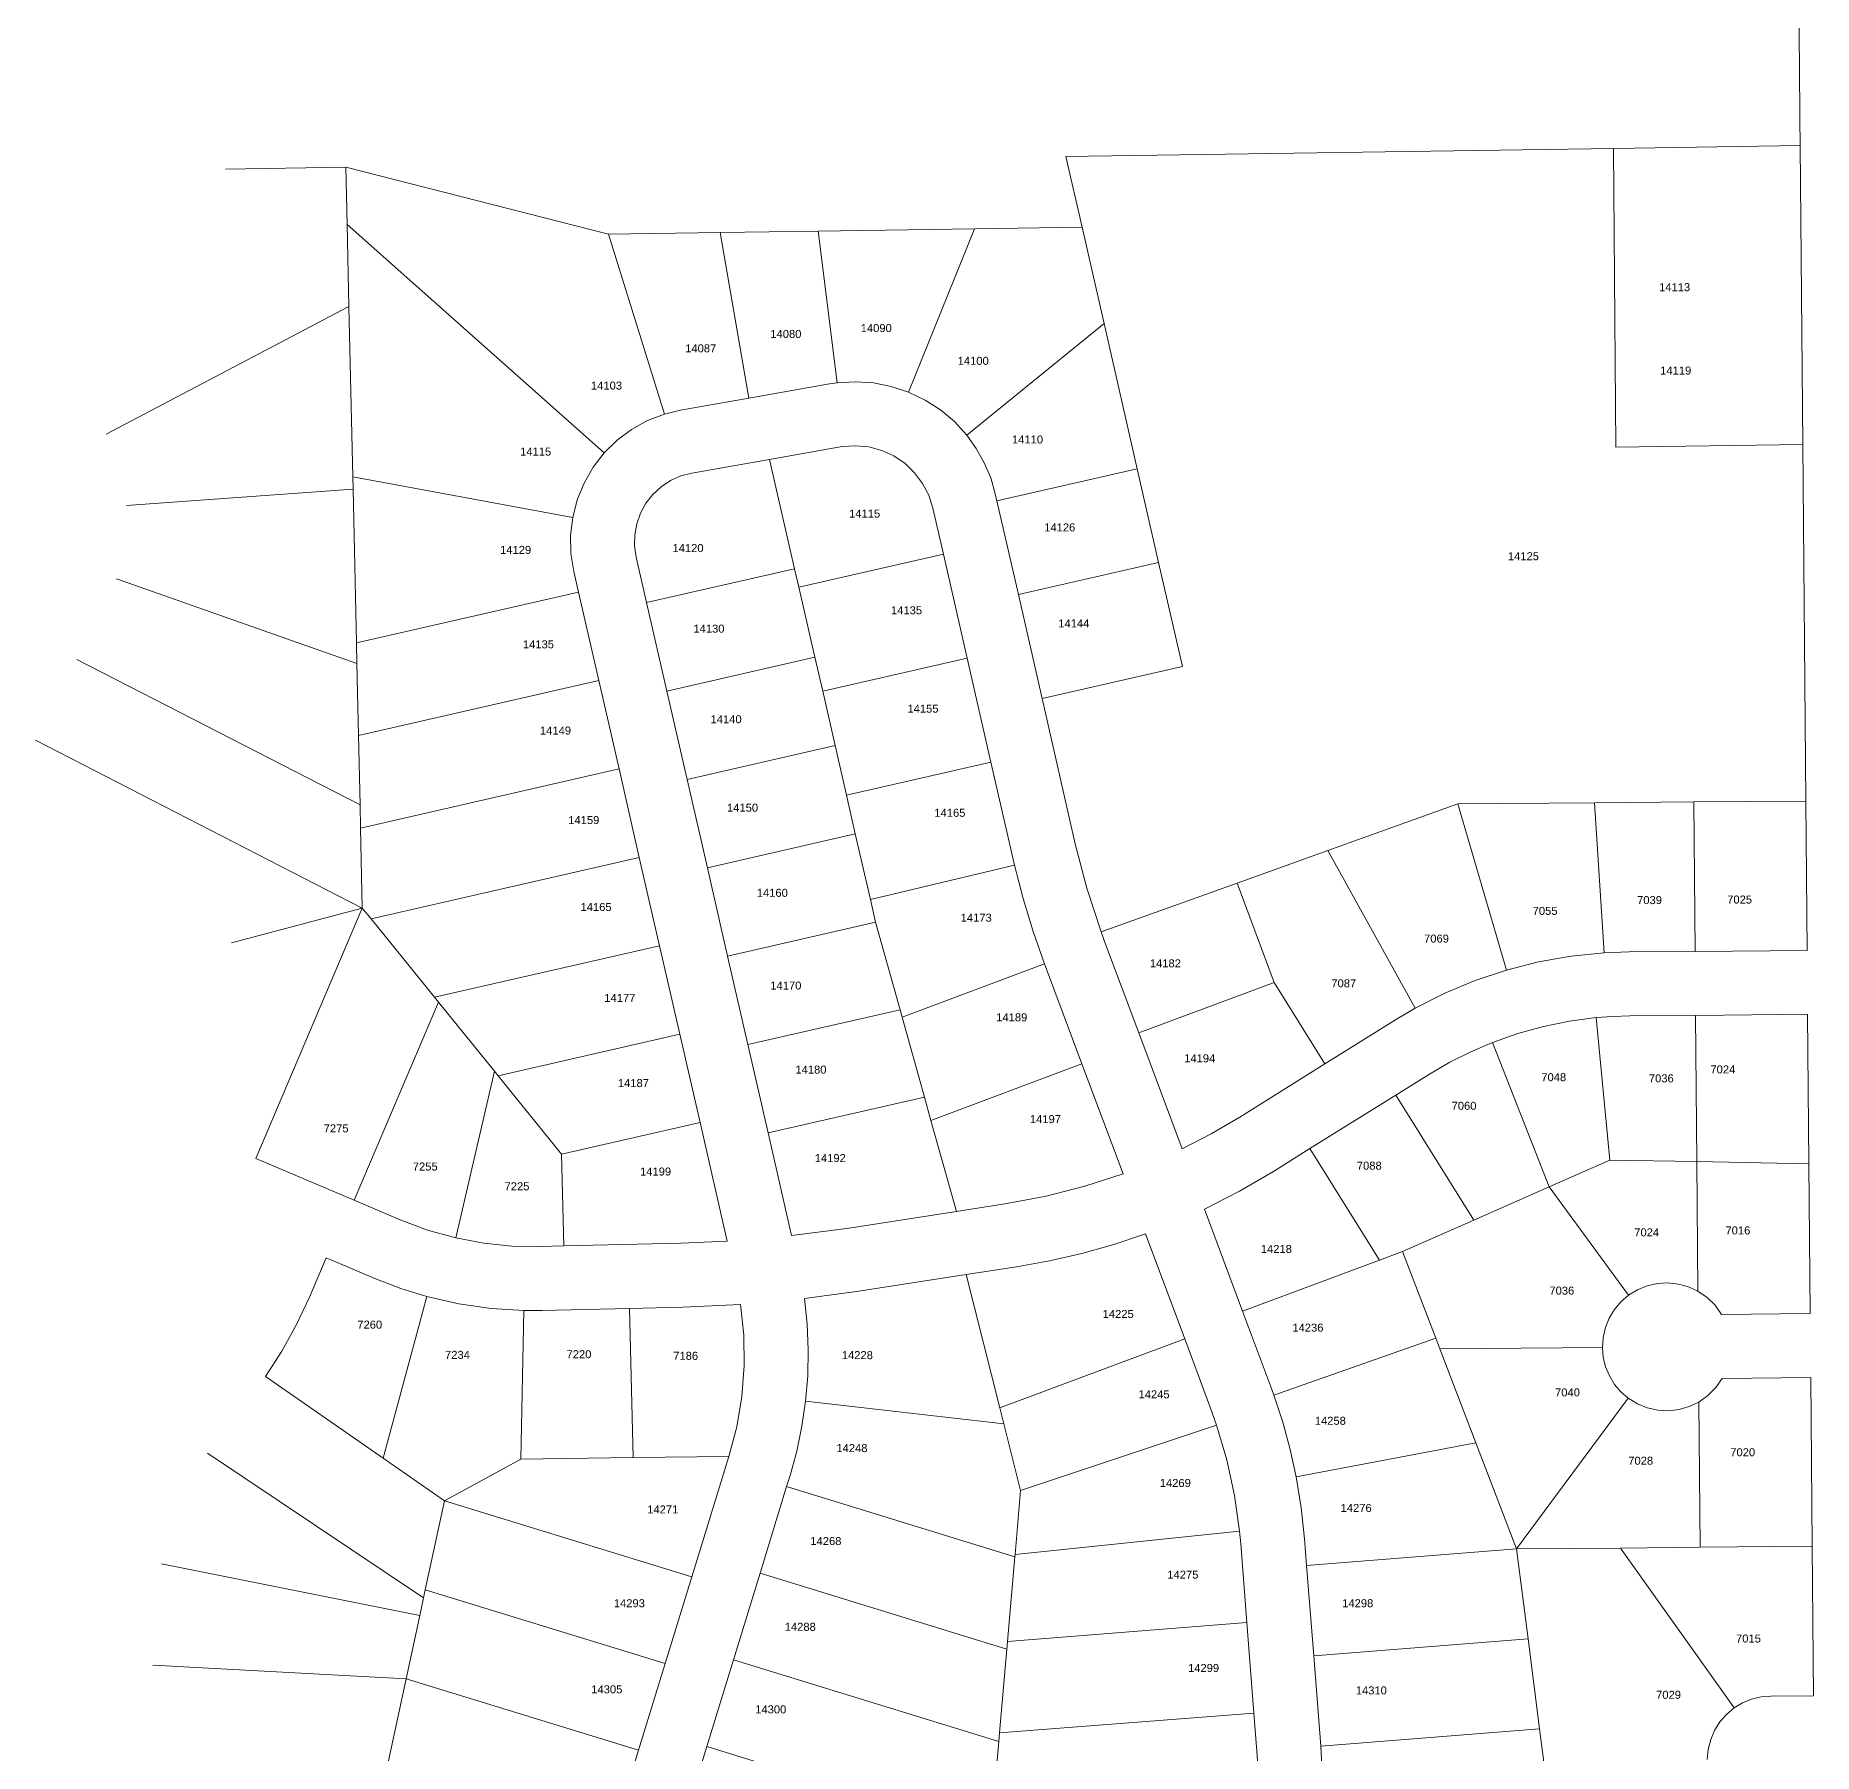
# Model space of a CAD drawing. Header units: feet. Extents: x 865220 to 2843432, y -2240498 to 970288.
# Drawn here: x 2828869 to 2830535, y 964156 to 965766 of the extents above; entities that cross this region are included whole.
import ezdxf
from ezdxf.enums import TextEntityAlignment as Align

# ---------------------------------------------------------------- set-up
doc = ezdxf.new("R2010")
doc.units = ezdxf.units.FT
doc.header["$LTSCALE"] = 0.015
doc.header["$MEASUREMENT"] = 0
doc.layers.add('Dakota County Addresses', color=7, linetype='Continuous')
doc.layers.add('Dakota County Parcels', color=7, linetype='Continuous')
doc.styles.add('Dimensions 100', font='arial.ttf')

# ---------------------------------------------------------------- blocks, each defined once
blk = doc.blocks.new('ACMAP_ANN_TEMPLATE_Dakota County Addresses')
at = {"layer": 'Dakota County Addresses', "style": 'Dimensions 100'}
blk.add_attdef('DakotaCountyAddress', text='', height=50, dxfattribs=at).set_placement((0, 0), align=Align.CENTER)

msp = doc.modelspace()

# ---------------------------------------------------------------- linework, layer by layer
at = {"layer": 'Dakota County Parcels', "lineweight": 5, "ltscale": 100}
for p, q in [((2830522.2, 965688.3), (2830521.7, 965738.3)), ((2830522.4, 965663.3), (2830522.2, 965688.3)), ((2829834.3, 965653), (2830347.4, 965660.7)), ((2829849.4, 965587), (2829834.3, 965653)), ((2830347.4, 965660.7), (2830522.4, 965663.3)), ((2830349.8, 965380.7), (2830347.4, 965660.7)), ((2830524.8, 965383.3), (2830522.4, 965663.3)), ((2829046.7, 965641.3), (2829159.4, 965643)), ((2829160.6, 965589.3), (2829159.4, 965643)), ((2829159.4, 965643), (2829405.5, 965580.4)), ((2829162.3, 965512.5), (2829160.6, 965589.3)), ((2829160.6, 965589.3), (2829401.5, 965375.3)), ((2829602.2, 965583.3), (2829748.6, 965585.5)), ((2829686.8, 965432.3), (2829748.6, 965585.5)), ((2829748.6, 965585.5), (2829849.4, 965587)), ((2829849.4, 965587), (2829870.1, 965496.6)), ((2829405.5, 965580.4), (2829510.1, 965582)), ((2829405.5, 965580.4), (2829457.9, 965411.7)), ((2829510.1, 965582), (2829602.2, 965583.3)), ((2829510.1, 965582), (2829537.2, 965426.7)), ((2829602.2, 965583.3), (2829619.8, 965441.1)), ((2828934.6, 965392.9), (2829162.3, 965512.5)), ((2829165.8, 965353), (2829162.3, 965512.5)), ((2829741.3, 965392.1), (2829870.1, 965496.6)), ((2829870.1, 965496.6), (2829901.2, 965360.4)), ((2829537.2, 965426.7), (2829612.8, 965440)), ((2829619.8, 965441.1), (2829612.8, 965440)), ((2829473.2, 965415.4), (2829537.2, 965426.7)), ((2829473.2, 965415.4), (2829457.9, 965411.7)), ((2829483.6, 965356.3), (2829556.5, 965369.2)), ((2829556.5, 965369.2), (2829624.7, 965381.2)), ((2829556.5, 965369.2), (2829580, 965266.8)), ((2830349.8, 965380.7), (2830524.8, 965383.3)), ((2830527.7, 965049.1), (2830524.8, 965383.3)), ((2829166.1, 965341.5), (2829165.8, 965353)), ((2829165.8, 965353), (2829372, 965314.9)), ((2829769.6, 965330.3), (2829901.2, 965360.4)), ((2829901.2, 965360.4), (2829921.2, 965272.6)), ((2828953.7, 965326.1), (2829166.1, 965341.5)), ((2829169.3, 965197.2), (2829166.1, 965341.5)), ((2829768, 965337.1), (2829769.6, 965330.3)), ((2829709.6, 965323.7), (2829719.5, 965280.4)), ((2829769.6, 965330.3), (2829789.7, 965242.5)), ((2829431.5, 965277.7), (2829441.3, 965235.1)), ((2829583.9, 965249.4), (2829719.5, 965280.4)), ((2829719.5, 965280.4), (2829741.7, 965182.9)), ((2829789.7, 965242.5), (2829921.2, 965272.6)), ((2829921.2, 965272.6), (2829943.5, 965175.2)), ((2828944.5, 965257.2), (2829169.7, 965177.9)), ((2829373, 965264.3), (2829377.5, 965244.8)), ((2829441.3, 965235.1), (2829580, 965266.8)), ((2829580, 965266.8), (2829583.9, 965249.4)), ((2829169.3, 965197.2), (2829377.5, 965244.8)), ((2829377.5, 965244.8), (2829396.5, 965162)), ((2829583.9, 965249.4), (2829598.9, 965184)), ((2829789.7, 965242.5), (2829811.9, 965145.1)), ((2829441.3, 965235.1), (2829460.3, 965152.2)), ((2829169.7, 965177.9), (2829169.3, 965197.2)), ((2828907.4, 965181.6), (2829172.7, 965045.4)), ((2829171.2, 965110.4), (2829169.7, 965177.9)), ((2829460.3, 965152.2), (2829598.9, 965184)), ((2829598.9, 965184), (2829606.3, 965151.9)), ((2829606.3, 965151.9), (2829741.7, 965182.9)), ((2829741.7, 965182.9), (2829764, 965085.4)), ((2829943.5, 965175.2), (2829811.9, 965145.1)), ((2829171.2, 965110.4), (2829396.5, 965162)), ((2829396.5, 965162), (2829415.5, 965079.1)), ((2829460.3, 965152.2), (2829479.2, 965069.4)), ((2829606.3, 965151.9), (2829617.9, 965101.1)), ((2829811.9, 965145.1), (2829843, 965009.1)), ((2828868.6, 965106), (2829174.8, 964948.7)), ((2829172.7, 965045.4), (2829171.2, 965110.4)), ((2829479.2, 965069.4), (2829617.9, 965101.1)), ((2829617.9, 965101.1), (2829628.6, 965054.5)), ((2829173.2, 965023.7), (2829415.5, 965079.1)), ((2829415.5, 965079.1), (2829434.4, 964996.3)), ((2829479.2, 965069.4), (2829498.2, 964986.5)), ((2829628.6, 965054.5), (2829764, 965085.4)), ((2829764, 965085.4), (2829784.5, 964995.8)), ((2829628.6, 965054.5), (2829636.9, 965018.3)), ((2829173.2, 965023.7), (2829172.7, 965045.4)), ((2830079.7, 965002.6), (2830201.6, 965046.3)), ((2830201.6, 965046.3), (2830329.6, 965047.4)), ((2830201.6, 965046.3), (2830247.3, 964890.7)), ((2830329.6, 965047.4), (2830422.7, 965048.2)), ((2830329.6, 965047.4), (2830338.7, 964906.9)), ((2830422.7, 965048.2), (2830527.7, 965049.1)), ((2830423.9, 964908.2), (2830422.7, 965048.2)), ((2830528.9, 964909.1), (2830527.7, 965049.1)), ((2829174.8, 964948.7), (2829173.2, 965023.7)), ((2829498.2, 964986.5), (2829636.9, 965018.3)), ((2829636.9, 965018.3), (2829651, 964956.8)), ((2829994.7, 964972.1), (2830079.7, 965002.6)), ((2830079.7, 965002.6), (2830161.7, 964854.9)), ((2829183, 964938.7), (2829434.4, 964996.3)), ((2829434.4, 964996.3), (2829453.4, 964913.4)), ((2829498.2, 964986.5), (2829517.2, 964903.7)), ((2829651, 964956.8), (2829786.1, 964988.9)), ((2829784.5, 964995.8), (2829786.1, 964988.9)), ((2829867.2, 964926.4), (2829994.7, 964972.1)), ((2829994.7, 964972.1), (2830029.4, 964879.1)), ((2829651, 964956.8), (2829655.8, 964935.5)), ((2829052.3, 964916.1), (2829174.8, 964948.7)), ((2829075.1, 964714.1), (2829174.8, 964948.7)), ((2829174.8, 964948.7), (2829183, 964938.7)), ((2829183, 964938.7), (2829242.5, 964865.2)), ((2829517.2, 964903.7), (2829655.8, 964935.5)), ((2829655.8, 964935.5), (2829678.8, 964853.5)), ((2829867.2, 964926.4), (2829870.5, 964917.4)), ((2829242.5, 964865.2), (2829453.4, 964913.4)), ((2829453.4, 964913.4), (2829472.4, 964830.6)), ((2829517.2, 964903.7), (2829536.2, 964820.9)), ((2829870.5, 964917.4), (2829902.5, 964831.7)), ((2830362.1, 964907.7), (2830338.7, 964906.9)), ((2830362.1, 964907.7), (2830423.9, 964908.2)), ((2830423.9, 964908.2), (2830528.9, 964909.1)), ((2829680.7, 964846.5), (2829814.3, 964896.4)), ((2829814.3, 964896.4), (2829849.3, 964802.7)), ((2829902.5, 964831.7), (2830029.4, 964879.1)), ((2830029.4, 964879.1), (2830077, 964802.7)), ((2829167.1, 964675), (2829246.1, 964860.7)), ((2829242.5, 964865.2), (2829246.1, 964860.7)), ((2829246.1, 964860.7), (2829298.7, 964795.8)), ((2829536.2, 964820.9), (2829678.8, 964853.5)), ((2829678.8, 964853.5), (2829680.7, 964846.5)), ((2830161.7, 964854.9), (2830143.2, 964844)), ((2829680.7, 964846.5), (2829701.7, 964771.6)), ((2830077, 964802.7), (2830143.2, 964844)), ((2830331.3, 964846.1), (2830344.1, 964712.6)), ((2830362.7, 964847.7), (2830424.4, 964848.2)), ((2830424.4, 964848.2), (2830529.4, 964849.2)), ((2830425.6, 964711.1), (2830424.4, 964848.2)), ((2830530.6, 964709.2), (2830529.4, 964849.2)), ((2829302, 964791.6), (2829472.4, 964830.6)), ((2829472.4, 964830.6), (2829491.4, 964747.7)), ((2829536.2, 964820.9), (2829555.1, 964738)), ((2829902.5, 964831.7), (2829943.1, 964723.1)), ((2830234, 964822.8), (2830287.1, 964687.5)), ((2829707.8, 964749.8), (2829849.3, 964802.7)), ((2829849.3, 964802.7), (2829887.8, 964699.7)), ((2829997.2, 964752.9), (2830077, 964802.7)), ((2829262.4, 964639.7), (2829298.7, 964795.8)), ((2829298.7, 964795.8), (2829302, 964791.6)), ((2829302, 964791.6), (2829361.6, 964718)), ((2830143.6, 964773.5), (2830175, 964793.1)), ((2829555.1, 964738), (2829701.7, 964771.6)), ((2829701.7, 964771.6), (2829707.8, 964749.8)), ((2830063, 964723.3), (2830143.6, 964773.5)), ((2830143.6, 964773.5), (2830216.6, 964656.4)), ((2829361.6, 964718), (2829491.4, 964747.7)), ((2829491.4, 964747.7), (2829516.8, 964636.6)), ((2829555.1, 964738), (2829577.2, 964641.8)), ((2829707.8, 964749.8), (2829731.6, 964664.5)), ((2830028.9, 964702), (2830063, 964723.3)), ((2830063, 964723.3), (2830128.1, 964618.9)), ((2829075.1, 964714.1), (2829167.1, 964675)), ((2829363.7, 964632.1), (2829361.6, 964718)), ((2830344.1, 964712.6), (2830287.1, 964687.5)), ((2830344.1, 964712.6), (2830425.6, 964711.1)), ((2830426.6, 964589.7), (2830425.6, 964711.1)), ((2830425.6, 964711.1), (2830530.6, 964709.2)), ((2830531.8, 964568.7), (2830530.6, 964709.2)), ((2830216.6, 964656.4), (2830287.1, 964687.5)), ((2830287.1, 964687.5), (2830361.6, 964585.9)), ((2829167.1, 964675), (2829210.2, 964656.7)), ((2829731.6, 964664.5), (2829778.9, 964671.9)), ((2829628.9, 964648.6), (2829731.6, 964664.5)), ((2829964.2, 964666.6), (2829999.9, 964571)), ((2830149.8, 964627), (2830216.6, 964656.4)), ((2829473.7, 964634.8), (2829516.8, 964636.6)), ((2829577.2, 964641.8), (2829628.9, 964648.6)), ((2829908.8, 964643.5), (2829945.6, 964545)), ((2829125.2, 964584.1), (2829140.9, 964620.9)), ((2829140.9, 964620.9), (2829186.7, 964601.5)), ((2829341.7, 964631.6), (2829363.7, 964632.1)), ((2829363.7, 964632.1), (2829473.7, 964634.8)), ((2830128.1, 964618.9), (2830149.8, 964627)), ((2830149.8, 964627), (2830181, 964545.8)), ((2829638, 964589.4), (2829740.8, 964605.3)), ((2829740.8, 964605.3), (2829788.1, 964612.6)), ((2829740.8, 964605.3), (2829772.3, 964480.4)), ((2829999.9, 964571), (2830128.1, 964618.9)), ((2829589.2, 964582.8), (2829638, 964589.4)), ((2829194.3, 964433.2), (2829235.4, 964584.6)), ((2829323.3, 964432.4), (2829326.2, 964571.5)), ((2829326.2, 964571.5), (2829343.2, 964571.6)), ((2829343.2, 964571.6), (2829425.2, 964573.6)), ((2829425.2, 964573.6), (2829475.2, 964574.8)), ((2829428.6, 964433.7), (2829425.2, 964573.6)), ((2829475.2, 964574.8), (2829529.3, 964577.3)), ((2829999.9, 964571), (2830026.1, 964501)), ((2830448.8, 964567.9), (2830531.8, 964568.7)), ((2829772.3, 964480.4), (2829945.6, 964545)), ((2829945.6, 964545), (2829969.9, 964480)), ((2830029.3, 964492.2), (2830181, 964545.8)), ((2830181, 964545.8), (2830184.8, 964535.7)), ((2830184.8, 964535.7), (2830337.1, 964537)), ((2830184.8, 964535.7), (2830218.5, 964447.7)), ((2829084, 964509.7), (2829194.3, 964433.2)), ((2830449.3, 964508), (2830532.3, 964508.7)), ((2830533.7, 964350.6), (2830532.3, 964508.7)), ((2829590.3, 964486.5), (2829776.1, 964465.3)), ((2830029.3, 964492.2), (2830026.1, 964501)), ((2830256.7, 964348.2), (2830361.4, 964489.3)), ((2830428.7, 964349.7), (2830427.5, 964485.8)), ((2829772.3, 964480.4), (2829776.1, 964465.3)), ((2829975.5, 964464), (2829969.9, 964480)), ((2829776.1, 964465.3), (2829791.8, 964402.8)), ((2829791.8, 964402.8), (2829975.5, 964464)), ((2829029.6, 964438), (2829232.2, 964302.2)), ((2830050.1, 964415.6), (2830218.5, 964447.7)), ((2830218.5, 964447.7), (2830256.7, 964348.2)), ((2829194.3, 964433.2), (2829251.7, 964393.3)), ((2829251.7, 964393.3), (2829323.3, 964432.4)), ((2829323.3, 964432.4), (2829428.6, 964433.7)), ((2829428.6, 964433.7), (2829518.4, 964434.8)), ((2829483.7, 964321.9), (2829518.4, 964434.8)), ((2829547.6, 964325.4), (2829572.5, 964406.6)), ((2829572.5, 964406.6), (2829575.8, 964417.1)), ((2829572.5, 964406.6), (2829786.4, 964340.8)), ((2829786.6, 964342.8), (2829791.8, 964402.8)), ((2829233.8, 964309.9), (2829251.7, 964393.3)), ((2829251.7, 964393.3), (2829483.7, 964321.9)), ((2829786.6, 964342.8), (2829997, 964364.8)), ((2829998.1, 964352.8), (2829997, 964364.8)), ((2829998.1, 964352.8), (2830003.9, 964279.1)), ((2830057.9, 964357.5), (2830059.8, 964332.6)), ((2829779.5, 964261.5), (2829786.4, 964340.8)), ((2829786.4, 964340.8), (2829786.6, 964342.8)), ((2830059.8, 964332.6), (2830256.7, 964348.2)), ((2830256.7, 964348.2), (2830354.1, 964349)), ((2830256.7, 964348.2), (2830267.4, 964263.8)), ((2830354.1, 964349), (2830428.7, 964349.7)), ((2830354.1, 964349), (2830460.7, 964199.1)), ((2830428.7, 964349.7), (2830533.7, 964350.6)), ((2830534.9, 964210.6), (2830533.7, 964350.6)), ((2828986.5, 964334.2), (2829228.6, 964285.8)), ((2829458.7, 964240.7), (2829483.7, 964321.9)), ((2829522.6, 964244.1), (2829547.6, 964325.4)), ((2829547.6, 964325.4), (2829778.9, 964254.2)), ((2830059.8, 964332.6), (2830066.5, 964247.9)), ((2829232.2, 964302.2), (2829233.8, 964309.9)), ((2829233.8, 964309.9), (2829458.7, 964240.7)), ((2829215.9, 964226.5), (2829228.6, 964285.8)), ((2829228.6, 964285.8), (2829232.2, 964302.2)), ((2829779.5, 964261.5), (2830003.9, 964279.1)), ((2830003.9, 964279.1), (2830010.5, 964194.3)), ((2829772, 964175.7), (2829778.9, 964254.2)), ((2829778.9, 964254.2), (2829779.5, 964261.5)), ((2830066.5, 964247.9), (2830267.4, 964263.8)), ((2830267.4, 964263.8), (2830278.2, 964179.4)), ((2828978.4, 964239.2), (2829215.9, 964226.5)), ((2829433.7, 964159.5), (2829458.7, 964240.7)), ((2829497.6, 964162.9), (2829522.6, 964244.1)), ((2829522.6, 964244.1), (2829771.3, 964167.6)), ((2830066.5, 964247.9), (2830073.1, 964163.2)), ((2829197.9, 964142.3), (2829215.9, 964226.5)), ((2829215.9, 964226.5), (2829433.7, 964159.5)), ((2830494.9, 964210.2), (2830534.9, 964210.6)), ((2829772, 964175.7), (2830010.5, 964194.3)), ((2830010.5, 964194.3), (2830013.3, 964158.5)), ((2829771.3, 964167.6), (2829772, 964175.7)), ((2830073.1, 964163.2), (2830278.2, 964179.4)), ((2830278.2, 964179.4), (2830282.1, 964148.4)), ((2829408.5, 964077.5), (2829433.7, 964159.5)), ((2829472.6, 964081.7), (2829497.6, 964162.9)), ((2829497.6, 964162.9), (2829760.8, 964081.9)), ((2829765.7, 964102.8), (2829771.3, 964167.6))]:
    msp.add_line(p, q, dxfattribs=at)
for points in [[(2830521.2, 965798.1), (2830521.3, 965788.3), (2830521.7, 965738.3)], [(2829686.8, 965432.3), (2829670.6, 965437.7), (2829653.9, 965441), (2829636.8, 965442.1), (2829619.8, 965441.1)], [(2829741.3, 965392.1), (2829729.7, 965404.7), (2829716.6, 965415.7), (2829702.3, 965424.9), (2829686.8, 965432.3)], [(2829457.9, 965411.7), (2829442.1, 965405.6), (2829427.2, 965397.3), (2829413.6, 965387.2), (2829401.5, 965375.3)], [(2829768, 965337.1), (2829763.8, 965351.9), (2829757.8, 965366.1), (2829750.3, 965379.6), (2829741.3, 965392.1)], [(2829401.5, 965375.3), (2829391.1, 965361.9), (2829382.6, 965347.1), (2829376.2, 965331.4), (2829372, 965314.9)], [(2829709.6, 965323.7), (2829705.8, 965335.6), (2829700, 965346.8), (2829692.5, 965356.8), (2829683.5, 965365.4), (2829673.1, 965372.5), (2829661.8, 965377.7), (2829649.7, 965380.9), (2829637.2, 965382.1), (2829624.7, 965381.2)], [(2829483.6, 965356.3), (2829473.5, 965353.7), (2829463.8, 965349.4), (2829455, 965343.6), (2829447.2, 965336.5), (2829440.7, 965328.2), (2829435.6, 965319), (2829432.1, 965309), (2829430.2, 965298.7), (2829430, 965288.1), (2829431.5, 965277.7)], [(2829372, 965314.9), (2829370, 965298.1), (2829370.4, 965281.1), (2829373, 965264.3)], [(2829843, 965009.1), (2829853.9, 964967.4), (2829867.2, 964926.4)], [(2829786.1, 964988.9), (2829794.3, 964957.7), (2829803.7, 964926.8), (2829814.3, 964896.4)], [(2830338.7, 964906.9), (2830307.8, 964903.7), (2830277.3, 964898.3), (2830247.3, 964890.7)], [(2830247.3, 964890.7), (2830217.9, 964880.9), (2830189.3, 964868.9), (2830161.7, 964854.9)], [(2830331.3, 964846.1), (2830306.4, 964842.8), (2830281.8, 964837.8), (2830257.7, 964831.1), (2830234, 964822.8)], [(2830362.7, 964847.7), (2830346.9, 964847.2), (2830331.3, 964846.1)], [(2830234, 964822.8), (2830213.7, 964814.1), (2830194, 964804.2), (2830175, 964793.1)], [(2829943.1, 964723.1), (2829970.5, 964737.3), (2829997.2, 964752.9)], [(2829778.9, 964671.9), (2829815.8, 964678.8), (2829852.1, 964688.1), (2829887.8, 964699.7)], [(2829964.2, 964666.6), (2829997.1, 964683.4), (2830028.9, 964702)], [(2829210.2, 964656.7), (2829236, 964647), (2829262.4, 964639.7)], [(2829262.4, 964639.7), (2829288.6, 964634.7), (2829315.1, 964632), (2829341.7, 964631.6)], [(2829788.1, 964612.6), (2829818.8, 964618.1), (2829849.2, 964625.1), (2829879.2, 964633.6), (2829908.8, 964643.5)], [(2829186.7, 964601.5), (2829210.8, 964592.2), (2829235.4, 964584.6)], [(2830361.6, 964585.9), (2830354.5, 964579.7), (2830348.4, 964572.5), (2830343.5, 964564.4), (2830339.9, 964555.6), (2830337.8, 964546.4), (2830337.1, 964537)], [(2830426.6, 964589.7), (2830417.7, 964593.8), (2830408.3, 964596.4), (2830398.5, 964597.5), (2830388.7, 964596.9), (2830379.1, 964594.7), (2830370, 964591), (2830361.6, 964585.9)], [(2830448.8, 964567.9), (2830442.7, 964576.5), (2830435.3, 964583.8), (2830426.6, 964589.7)], [(2829084, 964509.7), (2829099.5, 964533.5), (2829113.2, 964558.4), (2829125.2, 964584.1)], [(2829235.4, 964584.6), (2829265.3, 964577.8), (2829295.6, 964573.4), (2829326.2, 964571.5)], [(2829518.4, 964434.8), (2829525.7, 964462.7), (2829530.4, 964491.1), (2829532.6, 964519.8), (2829532.3, 964548.6), (2829529.3, 964577.3)], [(2829590.3, 964486.5), (2829592.3, 964510.5), (2829592.7, 964534.7), (2829591.7, 964558.8), (2829589.2, 964582.8)], [(2830337.1, 964537), (2830337.9, 964527.8), (2830340.1, 964518.8), (2830343.6, 964510.3), (2830348.4, 964502.4), (2830354.4, 964495.4), (2830361.4, 964489.3)], [(2830427.5, 964485.8), (2830436, 964491.9), (2830443.4, 964499.3), (2830449.3, 964508)], [(2829575.8, 964417.1), (2829582, 964439.9), (2829586.9, 964463.1), (2829590.3, 964486.5)], [(2830050.1, 964415.6), (2830044.4, 964441.4), (2830037.5, 964467), (2830029.3, 964492.2)], [(2830361.4, 964489.3), (2830369.9, 964484), (2830379.2, 964480.3), (2830388.9, 964478.1), (2830398.9, 964477.5), (2830408.9, 964478.7), (2830418.5, 964481.5), (2830427.5, 964485.8)], [(2829997, 964364.8), (2829992.2, 964398.3), (2829985.1, 964431.5), (2829975.5, 964464)], [(2830057.9, 964357.5), (2830054.8, 964386.7), (2830050.1, 964415.6)], [(2830494.9, 964210.2), (2830485.8, 964209.5), (2830476.9, 964207.3), (2830468.5, 964203.8), (2830460.7, 964199.1)], [(2830460.7, 964199.1), (2830453.4, 964193.1), (2830447.3, 964186), (2830442.3, 964178), (2830438.6, 964169.4), (2830436.3, 964160.2), (2830435.4, 964150.9)], [(2830015.6, 964104.2), (2830015, 964131.4), (2830013.3, 964158.5)], [(2830075.4, 964081.2), (2830075.3, 964122.2), (2830073.1, 964163.2)]]:
    msp.add_lwpolyline(points, dxfattribs=at)

# ---------------------------------------------------------------- block references
at = {"layer": 'Dakota County Addresses', "lineweight": 5, "ltscale": 100, "xscale": 0.15, "yscale": 0.15, "zscale": 0.15}
for p, values in [((2830404.8, 965526.9), {'DakotaCountyAddress': '14113'}), ((2829571.8, 965483.1), {'DakotaCountyAddress': '14080'}), ((2829656.5, 965488.6), {'DakotaCountyAddress': '14090'}), ((2829492, 965469.6), {'DakotaCountyAddress': '14087'}), ((2829747.4, 965457.9), {'DakotaCountyAddress': '14100'}), ((2830405.8, 965448.8), {'DakotaCountyAddress': '14119'}), ((2829403.7, 965434.7), {'DakotaCountyAddress': '14103'}), ((2829798.3, 965384.2), {'DakotaCountyAddress': '14110'}), ((2829337.3, 965372.8), {'DakotaCountyAddress': '14115'}), ((2829645.6, 965314.7), {'DakotaCountyAddress': '14115'}), ((2829828.5, 965301.8), {'DakotaCountyAddress': '14126'}), ((2829318.5, 965280.7), {'DakotaCountyAddress': '14129'}), ((2829480.1, 965282.4), {'DakotaCountyAddress': '14120'}), ((2830263.1, 965274.8), {'DakotaCountyAddress': '14125'}), ((2829684.9, 965224.1), {'DakotaCountyAddress': '14135'}), ((2829841.7, 965211.8), {'DakotaCountyAddress': '14144'}), ((2829499.7, 965206.9), {'DakotaCountyAddress': '14130'}), ((2829339.9, 965192.2), {'DakotaCountyAddress': '14135'}), ((2829700.3, 965131.9), {'DakotaCountyAddress': '14155'}), ((2829355.9, 965111.4), {'DakotaCountyAddress': '14149'}), ((2829515.8, 965122), {'DakotaCountyAddress': '14140'}), ((2829531.2, 965039.1), {'DakotaCountyAddress': '14150'}), ((2829725.5, 965034.3), {'DakotaCountyAddress': '14165'}), ((2829382.4, 965027.5), {'DakotaCountyAddress': '14159'}), ((2829393.9, 964946), {'DakotaCountyAddress': '14165'}), ((2829559.1, 964959.3), {'DakotaCountyAddress': '14160'}), ((2830381.3, 964952.5), {'DakotaCountyAddress': '7039'}), ((2830465.7, 964953), {'DakotaCountyAddress': '7025'}), ((2829750.2, 964936), {'DakotaCountyAddress': '14173'}), ((2830283.4, 964942.4), {'DakotaCountyAddress': '7055'}), ((2830181.6, 964916.4), {'DakotaCountyAddress': '7069'}), ((2829927.5, 964893.2), {'DakotaCountyAddress': '14182'}), ((2829571.8, 964872.4), {'DakotaCountyAddress': '14170'}), ((2830094.7, 964874.5), {'DakotaCountyAddress': '7087'}), ((2829416.2, 964860.8), {'DakotaCountyAddress': '14177'}), ((2829783.5, 964842.6), {'DakotaCountyAddress': '14189'}), ((2829959.7, 964804.2), {'DakotaCountyAddress': '14194'}), ((2829428.9, 964781), {'DakotaCountyAddress': '14187'}), ((2829595.3, 964793.6), {'DakotaCountyAddress': '14180'}), ((2830291.5, 964786.5), {'DakotaCountyAddress': '7048'}), ((2830392.3, 964785.4), {'DakotaCountyAddress': '7036'}), ((2830450, 964793.8), {'DakotaCountyAddress': '7024'}), ((2829815.1, 964747.2), {'DakotaCountyAddress': '14197'}), ((2830207.4, 964759.7), {'DakotaCountyAddress': '7060'}), ((2829150.3, 964738.6), {'DakotaCountyAddress': '7275'}), ((2829233.8, 964702.8), {'DakotaCountyAddress': '7255'}), ((2829449.7, 964698.1), {'DakotaCountyAddress': '14199'}), ((2829613.4, 964710.7), {'DakotaCountyAddress': '14192'}), ((2830118.6, 964703.6), {'DakotaCountyAddress': '7088'}), ((2829319.8, 964684.3), {'DakotaCountyAddress': '7225'}), ((2830378.6, 964641.1), {'DakotaCountyAddress': '7024'}), ((2830464.1, 964642.9), {'DakotaCountyAddress': '7016'}), ((2830031.5, 964625.5), {'DakotaCountyAddress': '14218'}), ((2830299.1, 964586.5), {'DakotaCountyAddress': '7036'}), ((2829883.3, 964564.6), {'DakotaCountyAddress': '14225'}), ((2829181.8, 964554.6), {'DakotaCountyAddress': '7260'}), ((2830061.1, 964551.8), {'DakotaCountyAddress': '14236'}), ((2829264, 964526.3), {'DakotaCountyAddress': '7234'}), ((2829377.9, 964526.9), {'DakotaCountyAddress': '7220'}), ((2829477.9, 964525.4), {'DakotaCountyAddress': '7186'}), ((2829638.8, 964526), {'DakotaCountyAddress': '14228'}), ((2829916.9, 964489.3), {'DakotaCountyAddress': '14245'}), ((2830304.4, 964491.1), {'DakotaCountyAddress': '7040'}), ((2830082.1, 964464.5), {'DakotaCountyAddress': '14258'}), ((2829633.7, 964438.9), {'DakotaCountyAddress': '14248'}), ((2830468.6, 964435), {'DakotaCountyAddress': '7020'}), ((2830373, 964427.1), {'DakotaCountyAddress': '7028'}), ((2829936.8, 964406.2), {'DakotaCountyAddress': '14269'}), ((2829456.4, 964381.4), {'DakotaCountyAddress': '14271'}), ((2830106.3, 964382.8), {'DakotaCountyAddress': '14276'}), ((2829609.3, 964351.8), {'DakotaCountyAddress': '14268'}), ((2829943.9, 964320.3), {'DakotaCountyAddress': '14275'}), ((2829425.1, 964293.5), {'DakotaCountyAddress': '14293'}), ((2830107.8, 964293.5), {'DakotaCountyAddress': '14298'}), ((2829585.3, 964271.4), {'DakotaCountyAddress': '14288'}), ((2830474, 964260.4), {'DakotaCountyAddress': '7015'}), ((2829963.3, 964232.8), {'DakotaCountyAddress': '14299'}), ((2829404, 964212.8), {'DakotaCountyAddress': '14305'}), ((2830120.5, 964211.8), {'DakotaCountyAddress': '14310'}), ((2830399.1, 964207.7), {'DakotaCountyAddress': '7029'}), ((2829557.6, 964194), {'DakotaCountyAddress': '14300'})]:
    msp.add_blockref('ACMAP_ANN_TEMPLATE_Dakota County Addresses', p, dxfattribs=at).add_auto_attribs(values)

doc.saveas('drawing.dxf')
